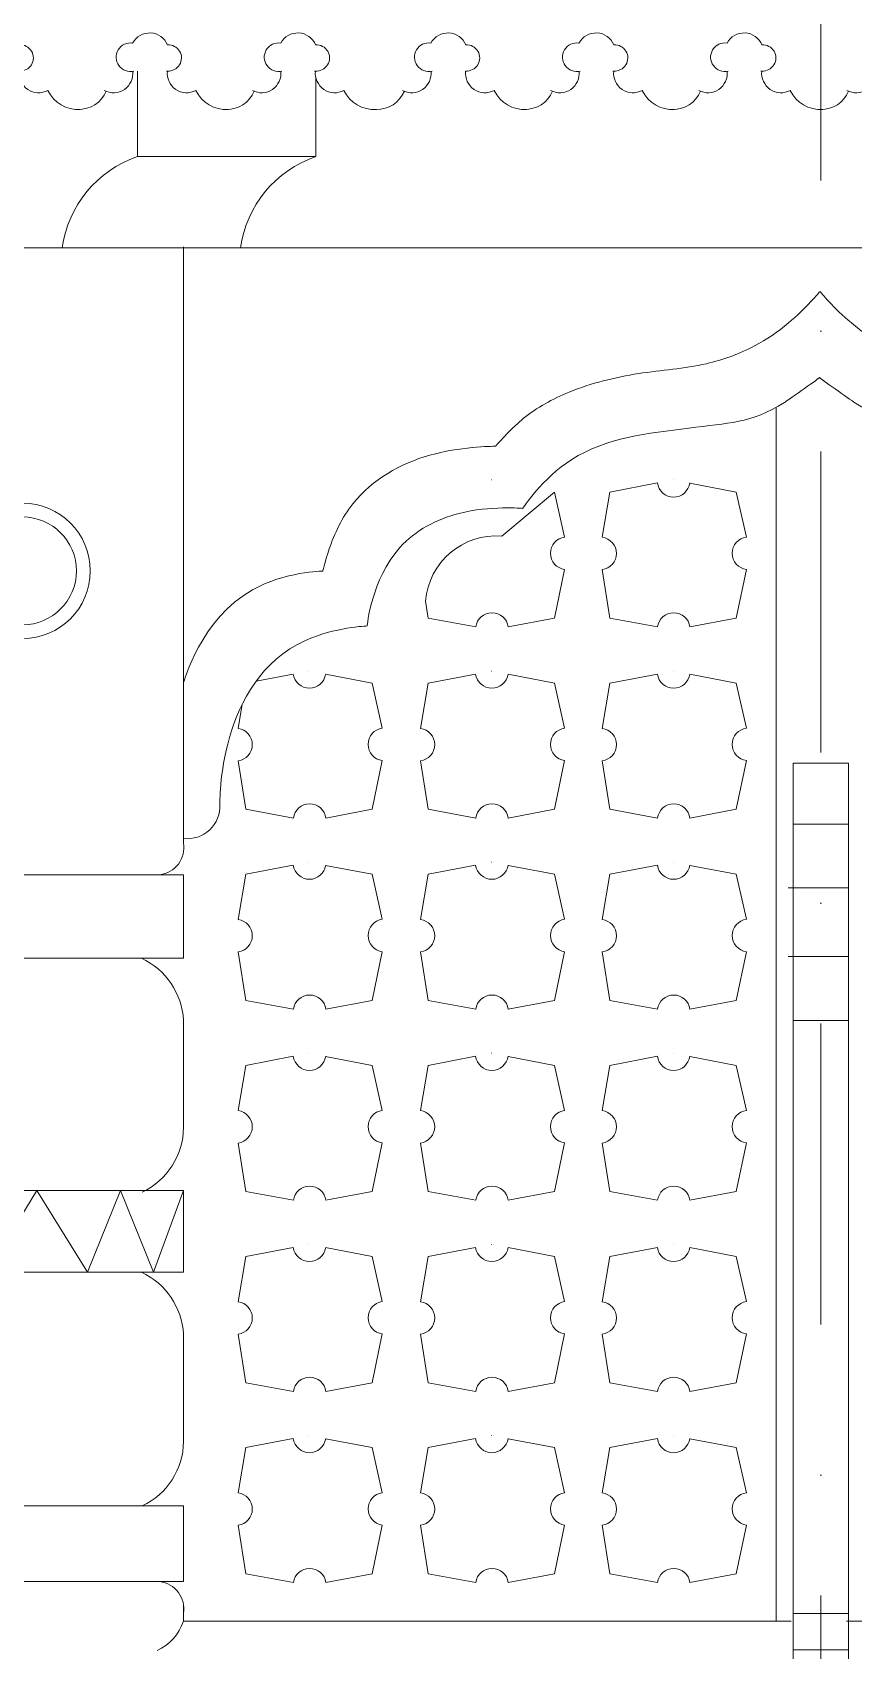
# Model space of a CAD drawing. Header units: millimetres. Extents: x 2399 to 111977, y 1313 to 59551.
# Drawn here: x 41961 to 42923, y 44664 to 46560 of the extents above; entities that cross this region are included whole.
import ezdxf

# ---------------------------------------------------------------- set-up
doc = ezdxf.new("R2010")
doc.units = ezdxf.units.MM
doc.linetypes.add('Штрихпунктирная', pattern=[670.277762, 352.777767, -176.388884, 0, -141.111112])
doc.layers.add('main line', color=7, linetype='Continuous', lineweight=13)

msp = doc.modelspace()

# ---------------------------------------------------------------- linework, layer by layer
at = {"layer": 'main line', "color": 7, "linetype": 'Штрихпунктирная', "lineweight": 13}
msp.add_line((42884.2044, 54113.2451), (42884.2044, 28718.316), dxfattribs=at)
at = {"layer": 'main line', "color": 7, "linetype": 'Continuous', "lineweight": 13}
for p, q in [((42083.8318, 46414.4103), (42083.8318, 46514.6325)), ((42292.7761, 46414.4103), (42292.7761, 46507.276)), ((42292.7761, 46414.4103), (42083.8318, 46414.4103)), ((45618.0583, 46307.3923), (40149.5606, 46307.3923)), ((42137.8894, 45609.7199), (42137.8894, 46308.781)), ((42832.0215, 46120.5498), (42832.0215, 44698.128)), ((42498.3408, 46035.5075), (42498.4197, 46035.4924)), ((42637.3273, 46021.3041), (42692.8027, 46031.972)), ((42711.1879, 46035.5075), (42711.2668, 46035.4924)), ((42730.7623, 46031.7514), (42785.2062, 46021.3041)), ((42510.7393, 45969.6959), (42572.3592, 46021.3041)), ((42572.3592, 46021.3041), (42584.2442, 45968.5115)), ((42637.3273, 46021.3041), (42628.2857, 45968.2916)), ((42785.2062, 46021.3041), (42797.0913, 45968.5115)), ((42584.2442, 45930.5208), (42572.3592, 45873.4252)), ((42628.2857, 45930.3009), (42637.3273, 45873.4252)), ((42797.0913, 45930.5208), (42785.2062, 45873.4252)), ((42421.2984, 45893.4404), (42424.4802, 45873.4252)), ((42424.4802, 45873.4252), (42480.1764, 45863.2566)), ((42518.1572, 45863.2325), (42572.3592, 45873.4252)), ((42637.3273, 45873.4252), (42693.0234, 45863.2566)), ((42731.0043, 45863.2325), (42785.2062, 45873.4252)), ((42222.8737, 45799.6301), (42266.3928, 45807.9989)), ((42284.778, 45811.5344), (42284.8569, 45811.5193)), ((42304.3525, 45807.7782), (42358.7964, 45797.331)), ((42424.4802, 45797.331), (42479.9556, 45807.9989)), ((42498.3408, 45811.5344), (42498.4197, 45811.5193)), ((42517.9153, 45807.7782), (42572.3592, 45797.331)), ((42637.3273, 45797.331), (42692.8027, 45807.9989)), ((42711.1879, 45811.5344), (42711.2668, 45811.5193)), ((42730.7623, 45807.7782), (42785.2062, 45797.331)), ((42358.7964, 45797.331), (42370.6814, 45744.5384)), ((42424.4802, 45797.331), (42415.4386, 45744.3185)), ((42572.3592, 45797.331), (42584.2442, 45744.5384)), ((42637.3273, 45797.331), (42628.2857, 45744.3185)), ((42785.2062, 45797.331), (42797.0913, 45744.5384)), ((42206.7376, 45772.8238), (42201.8758, 45744.3185)), ((42201.8758, 45706.3278), (42210.9175, 45649.452)), ((42370.6814, 45706.5477), (42358.7964, 45649.452)), ((42415.4386, 45706.3278), (42424.4802, 45649.452)), ((42584.2442, 45706.5477), (42572.3592, 45649.452)), ((42628.2857, 45706.3278), (42637.3273, 45649.452)), ((42797.0913, 45706.5477), (42785.2062, 45649.452)), ((42916.5533, 45703.6819), (42851.8555, 45703.6819)), ((42851.8555, 45703.6819), (42851.8555, 44321.258)), ((42916.5533, 44321.258), (42916.5533, 45703.6819)), ((42210.9175, 45649.452), (42266.6136, 45639.2834)), ((42304.5944, 45639.2594), (42358.7964, 45649.452)), ((42424.4802, 45649.452), (42480.1764, 45639.2834)), ((42518.1572, 45639.2594), (42572.3592, 45649.452)), ((42637.3273, 45649.452), (42693.0234, 45639.2834)), ((42731.0043, 45639.2594), (42785.2062, 45649.452)), ((42851.8555, 45632.249), (42916.5533, 45632.249)), ((41794.4564, 45572.78), (42137.8894, 45572.78)), ((42137.8894, 45474.8649), (42137.8894, 45572.78)), ((42210.9175, 45573.3578), (42201.8758, 45520.3454)), ((42210.9175, 45573.3578), (42266.3928, 45584.0258)), ((42284.778, 45587.5613), (42284.8569, 45587.5461)), ((42304.3525, 45583.8051), (42358.7964, 45573.3578)), ((42358.7964, 45573.3578), (42370.6814, 45520.5653)), ((42424.4802, 45573.3578), (42415.4386, 45520.3454)), ((42424.4802, 45573.3578), (42479.9556, 45584.0258)), ((42498.3408, 45587.5613), (42498.4197, 45587.5461)), ((42517.9153, 45583.8051), (42572.3592, 45573.3578)), ((42572.3592, 45573.3578), (42584.2442, 45520.5653)), ((42637.3273, 45573.3578), (42628.2857, 45520.3454)), ((42637.3273, 45573.3578), (42692.8027, 45584.0258)), ((42711.1879, 45587.5613), (42711.2668, 45587.5461)), ((42730.7623, 45583.8051), (42785.2062, 45573.3578)), ((42785.2062, 45573.3578), (42797.0913, 45520.5653)), ((42846.1805, 45557.2663), (42916.5533, 45557.2663)), ((42201.8758, 45482.3547), (42210.9175, 45425.4789)), ((42370.6814, 45482.5746), (42358.7964, 45425.4789)), ((42415.4386, 45482.3547), (42424.4802, 45425.4789)), ((42584.2442, 45482.5746), (42572.3592, 45425.4789)), ((42628.2857, 45482.3547), (42637.3273, 45425.4789)), ((42797.0913, 45482.5746), (42785.2062, 45425.4789)), ((42846.1805, 45476.8501), (42916.5533, 45476.8501)), ((41794.4564, 45474.8649), (42137.8894, 45474.8649)), ((42210.9175, 45425.4789), (42266.6136, 45415.3103)), ((42304.5944, 45415.2863), (42358.7964, 45425.4789)), ((42424.4802, 45425.4789), (42480.1764, 45415.3103)), ((42518.1572, 45415.2863), (42572.3592, 45425.4789)), ((42637.3273, 45425.4789), (42693.0234, 45415.3103)), ((42731.0043, 45415.2863), (42785.2062, 45425.4789)), ((42137.8894, 45276.5234), (42137.8894, 45402.3183)), ((42851.8555, 45401.8674), (42916.5533, 45401.8674)), ((42284.778, 45363.5882), (42284.8569, 45363.573)), ((42498.3408, 45363.5882), (42498.4197, 45363.573)), ((42711.1879, 45363.5882), (42711.2668, 45363.573)), ((42210.9175, 45349.3847), (42201.8758, 45296.3722)), ((42210.9175, 45349.3847), (42266.3928, 45360.0527)), ((42304.3525, 45359.832), (42358.7964, 45349.3847)), ((42358.7964, 45349.3847), (42370.6814, 45296.5921)), ((42424.4802, 45349.3847), (42415.4386, 45296.3722)), ((42424.4802, 45349.3847), (42479.9556, 45360.0527)), ((42517.9153, 45359.832), (42572.3592, 45349.3847)), ((42572.3592, 45349.3847), (42584.2442, 45296.5921)), ((42637.3273, 45349.3847), (42628.2857, 45296.3722)), ((42637.3273, 45349.3847), (42692.8027, 45360.0527)), ((42730.7623, 45359.832), (42785.2062, 45349.3847)), ((42785.2062, 45349.3847), (42797.0913, 45296.5921)), ((42201.8758, 45258.3815), (42210.9175, 45201.5058)), ((42370.6814, 45258.6014), (42358.7964, 45201.5058)), ((42415.4386, 45258.3815), (42424.4802, 45201.5058)), ((42584.2442, 45258.6014), (42572.3592, 45201.5058)), ((42628.2857, 45258.3815), (42637.3273, 45201.5058)), ((42797.0913, 45258.6014), (42785.2062, 45201.5058)), ((41794.4564, 45202.6349), (42137.8894, 45202.6349)), ((41907.5607, 45106.9526), (41966.1729, 45202.6349)), ((41966.1729, 45202.6349), (42025.3618, 45106.9526)), ((42025.3618, 45106.9526), (42064.1318, 45202.6349)), ((42064.1318, 45202.6349), (42102.9017, 45106.9526)), ((42102.9017, 45106.9526), (42137.8894, 45202.6349)), ((42137.8894, 45106.9526), (42137.8894, 45202.6349)), ((42210.9175, 45201.5058), (42266.6136, 45191.3372)), ((42304.5944, 45191.3131), (42358.7964, 45201.5058)), ((42424.4802, 45201.5058), (42480.1764, 45191.3372)), ((42518.1572, 45191.3131), (42572.3592, 45201.5058)), ((42637.3273, 45201.5058), (42693.0234, 45191.3372)), ((42731.0043, 45191.3131), (42785.2062, 45201.5058)), ((42210.9175, 45125.4116), (42266.3928, 45136.0795)), ((42284.778, 45139.615), (42284.8569, 45139.5999)), ((42304.3525, 45135.8589), (42358.7964, 45125.4116)), ((42424.4802, 45125.4116), (42479.9556, 45136.0795)), ((42498.3408, 45139.615), (42498.4197, 45139.5999)), ((42517.9153, 45135.8589), (42572.3592, 45125.4116)), ((42637.3273, 45125.4116), (42692.8027, 45136.0795)), ((42711.1879, 45139.615), (42711.2668, 45139.5999)), ((42730.7623, 45135.8589), (42785.2062, 45125.4116)), ((42210.9175, 45125.4116), (42201.8758, 45072.3991)), ((42358.7964, 45125.4116), (42370.6814, 45072.619)), ((42424.4802, 45125.4116), (42415.4386, 45072.3991)), ((42572.3592, 45125.4116), (42584.2442, 45072.619)), ((42637.3273, 45125.4116), (42628.2857, 45072.3991)), ((42785.2062, 45125.4116), (42797.0913, 45072.619)), ((41794.4564, 45106.9526), (42137.8894, 45106.9526)), ((42137.8894, 44908.6111), (42137.8894, 45034.406)), ((42201.8758, 45034.4084), (42210.9175, 44977.5327)), ((42370.6814, 45034.6283), (42358.7964, 44977.5327)), ((42415.4386, 45034.4084), (42424.4802, 44977.5327)), ((42584.2442, 45034.6283), (42572.3592, 44977.5327)), ((42628.2857, 45034.4084), (42637.3273, 44977.5327)), ((42797.0913, 45034.6283), (42785.2062, 44977.5327)), ((42210.9175, 44977.5327), (42266.6136, 44967.3641)), ((42304.5944, 44967.34), (42358.7964, 44977.5327)), ((42424.4802, 44977.5327), (42480.1764, 44967.3641)), ((42518.1572, 44967.34), (42572.3592, 44977.5327)), ((42637.3273, 44977.5327), (42693.0234, 44967.3641)), ((42731.0043, 44967.34), (42785.2062, 44977.5327)), ((42210.9175, 44901.4385), (42266.3928, 44912.1064)), ((42284.778, 44915.6419), (42284.8569, 44915.6268)), ((42304.3525, 44911.8857), (42358.7964, 44901.4385)), ((42424.4802, 44901.4385), (42479.9556, 44912.1064)), ((42498.3408, 44915.6419), (42498.4197, 44915.6268)), ((42517.9153, 44911.8857), (42572.3592, 44901.4385)), ((42637.3273, 44901.4385), (42692.8027, 44912.1064)), ((42711.1879, 44915.6419), (42711.2668, 44915.6268)), ((42730.7623, 44911.8857), (42785.2062, 44901.4385)), ((42210.9175, 44901.4385), (42201.8758, 44848.426)), ((42358.7964, 44901.4385), (42370.6814, 44848.6459)), ((42424.4802, 44901.4385), (42415.4386, 44848.426)), ((42572.3592, 44901.4385), (42584.2442, 44848.6459)), ((42637.3273, 44901.4385), (42628.2857, 44848.426)), ((42785.2062, 44901.4385), (42797.0913, 44848.6459)), ((41794.4564, 44833.0405), (42137.8894, 44833.0405)), ((42137.8894, 44744.3672), (42137.8894, 44833.0405)), ((42201.8758, 44810.4353), (42210.9175, 44753.5595)), ((42370.6814, 44810.6552), (42358.7964, 44753.5595)), ((42415.4386, 44810.4353), (42424.4802, 44753.5595)), ((42584.2442, 44810.6552), (42572.3592, 44753.5595)), ((42628.2857, 44810.4353), (42637.3273, 44753.5595)), ((42797.0913, 44810.6552), (42785.2062, 44753.5595)), ((41794.4564, 44744.3672), (42137.8894, 44744.3672)), ((42210.9175, 44753.5595), (42266.6136, 44743.391)), ((42304.5944, 44743.3669), (42358.7964, 44753.5595)), ((42424.4802, 44753.5595), (42480.1764, 44743.391)), ((42518.1572, 44743.3669), (42572.3592, 44753.5595)), ((42637.3273, 44753.5595), (42693.0234, 44743.391)), ((42731.0043, 44743.3669), (42785.2062, 44753.5595)), ((42137.8894, 44698.128), (42137.8894, 44717.7255)), ((42851.8555, 44707.195), (42916.5533, 44707.195)), ((42137.8894, 44698.128), (42849.5141, 44698.128)), ((42914.2119, 44698.128), (43628.5248, 44698.128)), ((42851.8555, 44664.6323), (42916.5533, 44664.6323))]:
    msp.add_line(p, q, dxfattribs=at)
at = {"layer": 'main line', "color": 7, "linetype": 'Continuous', "lineweight": 13, "flags": 128}
for points in [[(41906.2933, 46514.6325, -1.219803903), (41904.8628, 46547.3144, -0.63216014), (41945.8269, 46545.3161, -1.067465283), (41945.5921, 46514.6325, 0.60309642), (41978.9839, 46491.8662)], [(41906.2933, 46514.6325, -1.219803903), (41904.8628, 46547.3144, -0.63216014), (41945.8269, 46545.3161, -1.067465283), (41945.5921, 46514.6325, 0.60309642), (41978.9839, 46491.8662)], [(41906.2933, 46514.6325, -1.219803903), (41904.8628, 46547.3144, -0.63216014), (41945.8269, 46545.3161, -1.067465283), (41945.5921, 46514.6325, 0.60309642), (41978.9839, 46491.8662)], [(41906.2933, 46514.6325, -1.219803903), (41904.8628, 46547.3144, -0.63216014), (41945.8269, 46545.3161, -1.067465283), (41945.5921, 46514.6325, 0.60309642), (41978.9839, 46491.8662)], [(41906.2933, 46514.6325, -1.219803903), (41904.8628, 46547.3144, -0.63216014), (41945.8269, 46545.3161, -1.067465283), (41945.5921, 46514.6325, 0.60309642), (41978.9839, 46491.8662)], [(41906.2933, 46514.6325, -1.219803903), (41904.8628, 46547.3144, -0.63216014), (41945.8269, 46545.3161, -1.067465283), (41945.5921, 46514.6325, 0.60309642), (41978.9839, 46491.8662)], [(42079.7053, 46514.6325, -1.219803903), (42078.2748, 46547.3144, -0.63216014), (42119.2388, 46545.3161, -1.067465283), (42119.0041, 46514.6325, 0.60309642), (42152.3958, 46491.8662)], [(42079.7053, 46514.6325, -1.219803903), (42078.2748, 46547.3144, -0.63216014), (42119.2388, 46545.3161, -1.067465283), (42119.0041, 46514.6325, 0.60309642), (42152.3958, 46491.8662)], [(42079.7053, 46514.6325, -1.219803903), (42078.2748, 46547.3144, -0.63216014), (42119.2388, 46545.3161, -1.067465283), (42119.0041, 46514.6325, 0.60309642), (42152.3958, 46491.8662)], [(42079.7053, 46514.6325, -1.219803903), (42078.2748, 46547.3144, -0.63216014), (42119.2388, 46545.3161, -1.067465283), (42119.0041, 46514.6325, 0.60309642), (42152.3958, 46491.8662)], [(42079.7053, 46514.6325, -1.219803903), (42078.2748, 46547.3144, -0.63216014), (42119.2388, 46545.3161, -1.067465283), (42119.0041, 46514.6325, 0.60309642), (42152.3958, 46491.8662)], [(42079.7053, 46514.6325, -1.219803903), (42078.2748, 46547.3144, -0.63216014), (42119.2388, 46545.3161, -1.067465283), (42119.0041, 46514.6325, 0.60309642), (42152.3958, 46491.8662)], [(42253.1172, 46514.6325, -1.219803903), (42251.6868, 46547.3144, -0.63216014), (42292.6508, 46545.3161, -1.067465283), (42292.416, 46514.6325, 0.60309642), (42325.8078, 46491.8662)], [(42253.1172, 46514.6325, -1.219803903), (42251.6868, 46547.3144, -0.63216014), (42292.6508, 46545.3161, -1.067465283), (42292.416, 46514.6325, 0.60309642), (42325.8078, 46491.8662)], [(42253.1172, 46514.6325, -1.219803903), (42251.6868, 46547.3144, -0.63216014), (42292.6508, 46545.3161, -1.067465283), (42292.416, 46514.6325, 0.60309642), (42325.8078, 46491.8662)], [(42253.1172, 46514.6325, -1.219803903), (42251.6868, 46547.3144, -0.63216014), (42292.6508, 46545.3161, -1.067465283), (42292.416, 46514.6325, 0.60309642), (42325.8078, 46491.8662)], [(42253.1172, 46514.6325, -1.219803903), (42251.6868, 46547.3144, -0.63216014), (42292.6508, 46545.3161, -1.067465283), (42292.416, 46514.6325, 0.60309642), (42325.8078, 46491.8662)], [(42253.1172, 46514.6325, -1.219803903), (42251.6868, 46547.3144, -0.63216014), (42292.6508, 46545.3161, -1.067465283), (42292.416, 46514.6325, 0.60309642), (42325.8078, 46491.8662)], [(42428.9839, 46514.6325, -1.219803903), (42427.5535, 46547.3144, -0.63216014), (42468.5175, 46545.3161, -1.067465283), (42468.2827, 46514.6325, 0.60309642), (42501.6745, 46491.8662)], [(42428.9839, 46514.6325, -1.219803903), (42427.5535, 46547.3144, -0.63216014), (42468.5175, 46545.3161, -1.067465283), (42468.2827, 46514.6325, 0.60309642), (42501.6745, 46491.8662)], [(42428.9839, 46514.6325, -1.219803903), (42427.5535, 46547.3144, -0.63216014), (42468.5175, 46545.3161, -1.067465283), (42468.2827, 46514.6325, 0.60309642), (42501.6745, 46491.8662)], [(42428.9839, 46514.6325, -1.219803903), (42427.5535, 46547.3144, -0.63216014), (42468.5175, 46545.3161, -1.067465283), (42468.2827, 46514.6325, 0.60309642), (42501.6745, 46491.8662)], [(42428.9839, 46514.6325, -1.219803903), (42427.5535, 46547.3144, -0.63216014), (42468.5175, 46545.3161, -1.067465283), (42468.2827, 46514.6325, 0.60309642), (42501.6745, 46491.8662)], [(42428.9839, 46514.6325, -1.219803903), (42427.5535, 46547.3144, -0.63216014), (42468.5175, 46545.3161, -1.067465283), (42468.2827, 46514.6325, 0.60309642), (42501.6745, 46491.8662)], [(42602.3959, 46514.6325, -1.219803903), (42600.9654, 46547.3144, -0.63216014), (42641.9295, 46545.3161, -1.067465283), (42641.6947, 46514.6325, 0.60309642), (42675.0865, 46491.8662)], [(42602.3959, 46514.6325, -1.219803903), (42600.9654, 46547.3144, -0.63216014), (42641.9295, 46545.3161, -1.067465283), (42641.6947, 46514.6325, 0.60309642), (42675.0865, 46491.8662)], [(42602.3959, 46514.6325, -1.219803903), (42600.9654, 46547.3144, -0.63216014), (42641.9295, 46545.3161, -1.067465283), (42641.6947, 46514.6325, 0.60309642), (42675.0865, 46491.8662)], [(42602.3959, 46514.6325, -1.219803903), (42600.9654, 46547.3144, -0.63216014), (42641.9295, 46545.3161, -1.067465283), (42641.6947, 46514.6325, 0.60309642), (42675.0865, 46491.8662)], [(42602.3959, 46514.6325, -1.219803903), (42600.9654, 46547.3144, -0.63216014), (42641.9295, 46545.3161, -1.067465283), (42641.6947, 46514.6325, 0.60309642), (42675.0865, 46491.8662)], [(42602.3959, 46514.6325, -1.219803903), (42600.9654, 46547.3144, -0.63216014), (42641.9295, 46545.3161, -1.067465283), (42641.6947, 46514.6325, 0.60309642), (42675.0865, 46491.8662)], [(42775.8078, 46514.6325, -1.219803903), (42774.3774, 46547.3144, -0.63216014), (42815.3414, 46545.3161, -1.067465283), (42815.1067, 46514.6325, 0.60309642), (42848.4984, 46491.8662)], [(42775.8078, 46514.6325, -1.219803903), (42774.3774, 46547.3144, -0.63216014), (42815.3414, 46545.3161, -1.067465283), (42815.1067, 46514.6325, 0.60309642), (42848.4984, 46491.8662)], [(42775.8078, 46514.6325, -1.219803903), (42774.3774, 46547.3144, -0.63216014), (42815.3414, 46545.3161, -1.067465283), (42815.1067, 46514.6325, 0.60309642), (42848.4984, 46491.8662)], [(42775.8078, 46514.6325, -1.219803903), (42774.3774, 46547.3144, -0.63216014), (42815.3414, 46545.3161, -1.067465283), (42815.1067, 46514.6325, 0.60309642), (42848.4984, 46491.8662)], [(42775.8078, 46514.6325, -1.219803903), (42774.3774, 46547.3144, -0.63216014), (42815.3414, 46545.3161, -1.067465283), (42815.1067, 46514.6325, 0.60309642), (42848.4984, 46491.8662)], [(42775.8078, 46514.6325, -1.219803903), (42774.3774, 46547.3144, -0.63216014), (42815.3414, 46545.3161, -1.067465283), (42815.1067, 46514.6325, 0.60309642), (42848.4984, 46491.8662)], [(42078.5075, 46514.6325, -0.60309642), (42045.1158, 46491.8662)], [(42078.5075, 46514.6325, -0.60309642), (42045.1158, 46491.8662)], [(42078.5075, 46514.6325, -0.60309642), (42045.1158, 46491.8662)], [(42078.5075, 46514.6325, -0.60309642), (42045.1158, 46491.8662)], [(42078.5075, 46514.6325, -0.60309642), (42045.1158, 46491.8662)], [(42078.5075, 46514.6325, -0.60309642), (42045.1158, 46491.8662)], [(42117.8064, 46514.6325, 0.017938026), (42118.9777, 46514.3886)], [(42117.8064, 46514.6325, 0.017938026), (42118.9777, 46514.3886)], [(42117.8064, 46514.6325, 0.017938026), (42118.9777, 46514.3886)], [(42117.8064, 46514.6325, 0.017938026), (42118.9777, 46514.3886)], [(42117.8064, 46514.6325, 0.017938026), (42118.9777, 46514.3886)], [(42117.8064, 46514.6325, 0.017938026), (42118.9777, 46514.3886)], [(42251.9195, 46514.6325, -0.60309642), (42218.5277, 46491.8662)], [(42251.9195, 46514.6325, -0.60309642), (42218.5277, 46491.8662)], [(42251.9195, 46514.6325, -0.60309642), (42218.5277, 46491.8662)], [(42251.9195, 46514.6325, -0.60309642), (42218.5277, 46491.8662)], [(42251.9195, 46514.6325, -0.60309642), (42218.5277, 46491.8662)], [(42251.9195, 46514.6325, -0.60309642), (42218.5277, 46491.8662)], [(42291.2183, 46514.6325, 0.017938026), (42292.3897, 46514.3886)], [(42291.2183, 46514.6325, 0.017938026), (42292.3897, 46514.3886)], [(42291.2183, 46514.6325, 0.017938026), (42292.3897, 46514.3886)], [(42291.2183, 46514.6325, 0.017938026), (42292.3897, 46514.3886)], [(42291.2183, 46514.6325, 0.017938026), (42292.3897, 46514.3886)], [(42291.2183, 46514.6325, 0.017938026), (42292.3897, 46514.3886)], [(42427.7862, 46514.6325, -0.60309642), (42394.3944, 46491.8662)], [(42427.7862, 46514.6325, -0.60309642), (42394.3944, 46491.8662)], [(42427.7862, 46514.6325, -0.60309642), (42394.3944, 46491.8662)], [(42427.7862, 46514.6325, -0.60309642), (42394.3944, 46491.8662)], [(42427.7862, 46514.6325, -0.60309642), (42394.3944, 46491.8662)], [(42427.7862, 46514.6325, -0.60309642), (42394.3944, 46491.8662)], [(42601.1982, 46514.6325, -0.60309642), (42567.8064, 46491.8662)], [(42601.1982, 46514.6325, -0.60309642), (42567.8064, 46491.8662)], [(42601.1982, 46514.6325, -0.60309642), (42567.8064, 46491.8662)], [(42601.1982, 46514.6325, -0.60309642), (42567.8064, 46491.8662)], [(42601.1982, 46514.6325, -0.60309642), (42567.8064, 46491.8662)], [(42601.1982, 46514.6325, -0.60309642), (42567.8064, 46491.8662)], [(42640.497, 46514.6325, 0.017938026), (42641.6683, 46514.3886)], [(42640.497, 46514.6325, 0.017938026), (42641.6683, 46514.3886)], [(42640.497, 46514.6325, 0.017938026), (42641.6683, 46514.3886)], [(42640.497, 46514.6325, 0.017938026), (42641.6683, 46514.3886)], [(42640.497, 46514.6325, 0.017938026), (42641.6683, 46514.3886)], [(42640.497, 46514.6325, 0.017938026), (42641.6683, 46514.3886)], [(42774.6101, 46514.6325, -0.60309642), (42741.2184, 46491.8662)], [(42774.6101, 46514.6325, -0.60309642), (42741.2184, 46491.8662)], [(42774.6101, 46514.6325, -0.60309642), (42741.2184, 46491.8662)], [(42774.6101, 46514.6325, -0.60309642), (42741.2184, 46491.8662)], [(42774.6101, 46514.6325, -0.60309642), (42741.2184, 46491.8662)], [(42774.6101, 46514.6325, -0.60309642), (42741.2184, 46491.8662)], [(42813.909, 46514.6325, 0.017938026), (42815.0803, 46514.3886)], [(42813.909, 46514.6325, 0.017938026), (42815.0803, 46514.3886)], [(42813.909, 46514.6325, 0.017938026), (42815.0803, 46514.3886)], [(42813.909, 46514.6325, 0.017938026), (42815.0803, 46514.3886)], [(42813.909, 46514.6325, 0.017938026), (42815.0803, 46514.3886)], [(42813.909, 46514.6325, 0.017938026), (42815.0803, 46514.3886)], [(42948.0221, 46514.6325, -0.60309642), (42914.6303, 46491.8662)], [(42948.0221, 46514.6325, -0.60309642), (42914.6303, 46491.8662)], [(42948.0221, 46514.6325, -0.60309642), (42914.6303, 46491.8662)], [(42948.0221, 46514.6325, -0.60309642), (42914.6303, 46491.8662)], [(42948.0221, 46514.6325, -0.60309642), (42914.6303, 46491.8662)], [(42948.0221, 46514.6325, -0.60309642), (42914.6303, 46491.8662)], [(42016.9116, 46469.5227, -0.304535594), (41978.9839, 46491.8662)], [(42016.9116, 46469.5227, -0.304535594), (41978.9839, 46491.8662)], [(42016.9116, 46469.5227, -0.304535594), (41978.9839, 46491.8662)], [(42016.9116, 46469.5227, -0.304535594), (41978.9839, 46491.8662)], [(42016.9116, 46469.5227, -0.304535594), (41978.9839, 46491.8662)], [(42016.9116, 46469.5227, -0.304535594), (41978.9839, 46491.8662)], [(42047.2302, 46490.8813, -0.304535594), (42014.4568, 46469.5227)], [(42047.2302, 46490.8813, -0.304535594), (42014.4568, 46469.5227)], [(42047.2302, 46490.8813, -0.304535594), (42014.4568, 46469.5227)], [(42047.2302, 46490.8813, -0.304535594), (42014.4568, 46469.5227)], [(42047.2302, 46490.8813, -0.304535594), (42014.4568, 46469.5227)], [(42047.2302, 46490.8813, -0.304535594), (42014.4568, 46469.5227)], [(42190.3235, 46469.5227, -0.304535594), (42152.3958, 46491.8662)], [(42190.3235, 46469.5227, -0.304535594), (42152.3958, 46491.8662)], [(42190.3235, 46469.5227, -0.304535594), (42152.3958, 46491.8662)], [(42190.3235, 46469.5227, -0.304535594), (42152.3958, 46491.8662)], [(42190.3235, 46469.5227, -0.304535594), (42152.3958, 46491.8662)], [(42190.3235, 46469.5227, -0.304535594), (42152.3958, 46491.8662)], [(42220.6422, 46490.8813, -0.304535594), (42187.8688, 46469.5227)], [(42220.6422, 46490.8813, -0.304535594), (42187.8688, 46469.5227)], [(42220.6422, 46490.8813, -0.304535594), (42187.8688, 46469.5227)], [(42220.6422, 46490.8813, -0.304535594), (42187.8688, 46469.5227)], [(42220.6422, 46490.8813, -0.304535594), (42187.8688, 46469.5227)], [(42220.6422, 46490.8813, -0.304535594), (42187.8688, 46469.5227)], [(42363.7355, 46469.5227, -0.304535594), (42325.8078, 46491.8662)], [(42363.7355, 46469.5227, -0.304535594), (42325.8078, 46491.8662)], [(42363.7355, 46469.5227, -0.304535594), (42325.8078, 46491.8662)], [(42363.7355, 46469.5227, -0.304535594), (42325.8078, 46491.8662)], [(42363.7355, 46469.5227, -0.304535594), (42325.8078, 46491.8662)], [(42363.7355, 46469.5227, -0.304535594), (42325.8078, 46491.8662)], [(42396.5089, 46490.8813, -0.304535594), (42363.7355, 46469.5227)], [(42396.5089, 46490.8813, -0.304535594), (42363.7355, 46469.5227)], [(42396.5089, 46490.8813, -0.304535594), (42363.7355, 46469.5227)], [(42396.5089, 46490.8813, -0.304535594), (42363.7355, 46469.5227)], [(42396.5089, 46490.8813, -0.304535594), (42363.7355, 46469.5227)], [(42396.5089, 46490.8813, -0.304535594), (42363.7355, 46469.5227)], [(42539.6022, 46469.5227, -0.304535594), (42501.6745, 46491.8662)], [(42539.6022, 46469.5227, -0.304535594), (42501.6745, 46491.8662)], [(42539.6022, 46469.5227, -0.304535594), (42501.6745, 46491.8662)], [(42539.6022, 46469.5227, -0.304535594), (42501.6745, 46491.8662)], [(42539.6022, 46469.5227, -0.304535594), (42501.6745, 46491.8662)], [(42539.6022, 46469.5227, -0.304535594), (42501.6745, 46491.8662)], [(42569.9208, 46490.8813, -0.304535594), (42537.1475, 46469.5227)], [(42569.9208, 46490.8813, -0.304535594), (42537.1475, 46469.5227)], [(42569.9208, 46490.8813, -0.304535594), (42537.1475, 46469.5227)], [(42569.9208, 46490.8813, -0.304535594), (42537.1475, 46469.5227)], [(42569.9208, 46490.8813, -0.304535594), (42537.1475, 46469.5227)], [(42569.9208, 46490.8813, -0.304535594), (42537.1475, 46469.5227)], [(42713.0142, 46469.5227, -0.304535594), (42675.0865, 46491.8662)], [(42713.0142, 46469.5227, -0.304535594), (42675.0865, 46491.8662)], [(42713.0142, 46469.5227, -0.304535594), (42675.0865, 46491.8662)], [(42713.0142, 46469.5227, -0.304535594), (42675.0865, 46491.8662)], [(42713.0142, 46469.5227, -0.304535594), (42675.0865, 46491.8662)], [(42713.0142, 46469.5227, -0.304535594), (42675.0865, 46491.8662)], [(42743.3328, 46490.8813, -0.304535594), (42710.5594, 46469.5227)], [(42743.3328, 46490.8813, -0.304535594), (42710.5594, 46469.5227)], [(42743.3328, 46490.8813, -0.304535594), (42710.5594, 46469.5227)], [(42743.3328, 46490.8813, -0.304535594), (42710.5594, 46469.5227)], [(42743.3328, 46490.8813, -0.304535594), (42710.5594, 46469.5227)], [(42743.3328, 46490.8813, -0.304535594), (42710.5594, 46469.5227)], [(42886.4261, 46469.5227, -0.304535594), (42848.4984, 46491.8662)], [(42886.4261, 46469.5227, -0.304535594), (42848.4984, 46491.8662)], [(42886.4261, 46469.5227, -0.304535594), (42848.4984, 46491.8662)], [(42886.4261, 46469.5227, -0.304535594), (42848.4984, 46491.8662)], [(42886.4261, 46469.5227, -0.304535594), (42848.4984, 46491.8662)], [(42886.4261, 46469.5227, -0.304535594), (42848.4984, 46491.8662)], [(42916.7448, 46490.8813, -0.304535594), (42883.9714, 46469.5227)], [(42916.7448, 46490.8813, -0.304535594), (42883.9714, 46469.5227)], [(42916.7448, 46490.8813, -0.304535594), (42883.9714, 46469.5227)], [(42916.7448, 46490.8813, -0.304535594), (42883.9714, 46469.5227)], [(42916.7448, 46490.8813, -0.304535594), (42883.9714, 46469.5227)], [(42916.7448, 46490.8813, -0.304535594), (42883.9714, 46469.5227)]]:
    msp.add_lwpolyline(points, format="xyb", dxfattribs=at)
at = {"layer": 'main line', "color": 7, "linetype": 'Continuous', "lineweight": 13}
for radius in [79.3031, 63.1589]:
    msp.add_circle((41949.3785, 45928.8788), radius, dxfattribs=at)
for centre, radius, start, end in [((42126.7074, 46289.4625), 132.0994, 108.9395644, 172.1991711), ((42335.6517, 46289.4625), 132.0994, 108.9395644, 172.1991711), ((42711.798, 46034.53), 19.1668, 187.6696103, 352.3303897), ((42504.4377, 45886.5063), 83.428, 85.6681155, 175.2323398), ((42586.8022, 45949.5162), 19.1668, 97.6696103, 262.3303897), ((42625.7277, 45949.2962), 19.1668, 277.6696103, 82.3303897), ((42799.6493, 45949.5162), 19.1668, 97.6696103, 262.3303897), ((42499.1709, 45860.6084), 19.1668, 7.6696103, 172.3303897), ((42712.0179, 45860.6084), 19.1668, 7.6696103, 172.3303897), ((42285.3882, 45810.5569), 19.1668, 187.6696103, 352.3303897), ((42498.951, 45810.5569), 19.1668, 187.6696103, 352.3303897), ((42711.798, 45810.5569), 19.1668, 187.6696103, 352.3303897), ((42199.3178, 45725.3231), 19.1668, 277.6696103, 82.3303897), ((42373.2394, 45725.543), 19.1668, 97.6696103, 262.3303897), ((42412.8806, 45725.3231), 19.1668, 277.6696103, 82.3303897), ((42586.8022, 45725.543), 19.1668, 97.6696103, 262.3303897), ((42625.7277, 45725.3231), 19.1668, 277.6696103, 82.3303897), ((42799.6493, 45725.543), 19.1668, 97.6696103, 262.3303897), ((42142.4027, 45653.2459), 38.2071, 263.2159862, 3.1392096), ((42285.6081, 45636.6353), 19.1668, 7.6696103, 172.3303897), ((42499.1709, 45636.6353), 19.1668, 7.6696103, 172.3303897), ((42712.0179, 45636.6353), 19.1668, 7.6696103, 172.3303897), ((42106.279, 45604.5708), 32.027, 276.9625999, 9.2518112), ((42285.3882, 45586.5838), 19.1668, 187.6696103, 352.3303897), ((42498.951, 45586.5838), 19.1668, 187.6696103, 352.3303897), ((42711.798, 45586.5838), 19.1668, 187.6696103, 352.3303897), ((42199.3178, 45501.35), 19.1668, 277.6696103, 82.3303897), ((42373.2394, 45501.5699), 19.1668, 97.6696103, 262.3303897), ((42412.8806, 45501.35), 19.1668, 277.6696103, 82.3303897), ((42586.8022, 45501.5699), 19.1668, 97.6696103, 262.3303897), ((42625.7277, 45501.35), 19.1668, 277.6696103, 82.3303897), ((42799.6493, 45501.5699), 19.1668, 97.6696103, 262.3303897), ((42052.6327, 45397.4543), 85.3953, 3.2652668, 65.0258359), ((42285.6081, 45412.6622), 19.1668, 7.6696103, 172.3303897), ((42499.1709, 45412.6622), 19.1668, 7.6696103, 172.3303897), ((42712.0179, 45412.6622), 19.1668, 7.6696103, 172.3303897), ((42285.3882, 45362.6107), 19.1668, 187.6696103, 352.3303897), ((42498.951, 45362.6107), 19.1668, 187.6696103, 352.3303897), ((42711.798, 45362.6107), 19.1668, 187.6696103, 352.3303897), ((42199.3178, 45277.3769), 19.1668, 277.6696103, 82.3303897), ((42373.2394, 45277.5968), 19.1668, 97.6696103, 262.3303897), ((42412.8806, 45277.3769), 19.1668, 277.6696103, 82.3303897), ((42586.8022, 45277.5968), 19.1668, 97.6696103, 262.3303897), ((42625.7277, 45277.3769), 19.1668, 277.6696103, 82.3303897), ((42799.6493, 45277.5968), 19.1668, 97.6696103, 262.3303897), ((42053.4476, 45277.352), 84.4459, 295.2154069, 359.4377766), ((42285.6081, 45188.6891), 19.1668, 7.6696103, 172.3303897), ((42499.1709, 45188.6891), 19.1668, 7.6696103, 172.3303897), ((42712.0179, 45188.6891), 19.1668, 7.6696103, 172.3303897), ((42285.3882, 45138.6376), 19.1668, 187.6696103, 352.3303897), ((42498.951, 45138.6376), 19.1668, 187.6696103, 352.3303897), ((42711.798, 45138.6376), 19.1668, 187.6696103, 352.3303897), ((42052.6327, 45029.542), 85.3953, 3.2652668, 65.0258359), ((42199.3178, 45053.4038), 19.1668, 277.6696103, 82.3303897), ((42373.2394, 45053.6237), 19.1668, 97.6696103, 262.3303897), ((42412.8806, 45053.4038), 19.1668, 277.6696103, 82.3303897), ((42586.8022, 45053.6237), 19.1668, 97.6696103, 262.3303897), ((42625.7277, 45053.4038), 19.1668, 277.6696103, 82.3303897), ((42799.6493, 45053.6237), 19.1668, 97.6696103, 262.3303897), ((42285.6081, 44964.7159), 19.1668, 7.6696103, 172.3303897), ((42499.1709, 44964.7159), 19.1668, 7.6696103, 172.3303897), ((42712.0179, 44964.7159), 19.1668, 7.6696103, 172.3303897), ((42053.4476, 44909.4397), 84.4459, 295.2154069, 359.4377766), ((42285.3882, 44914.6644), 19.1668, 187.6696103, 352.3303897), ((42498.951, 44914.6644), 19.1668, 187.6696103, 352.3303897), ((42711.798, 44914.6644), 19.1668, 187.6696103, 352.3303897), ((42199.3178, 44829.4306), 19.1668, 277.6696103, 82.3303897), ((42373.2394, 44829.6505), 19.1668, 97.6696103, 262.3303897), ((42412.8806, 44829.4306), 19.1668, 277.6696103, 82.3303897), ((42586.8022, 44829.6505), 19.1668, 97.6696103, 262.3303897), ((42625.7277, 44829.4306), 19.1668, 277.6696103, 82.3303897), ((42799.6493, 44829.6505), 19.1668, 97.6696103, 262.3303897), ((42285.6081, 44740.7428), 19.1668, 7.6696103, 172.3303897), ((42499.1709, 44740.7428), 19.1668, 7.6696103, 172.3303897), ((42712.0179, 44740.7428), 19.1668, 7.6696103, 172.3303897), ((42106.279, 44712.5764), 32.027, 350.7481888, 83.0374001), ((42082.7186, 44716.3727), 58.1093, 294.60548, 341.7012136)]:
    msp.add_arc(centre, radius, start, end, dxfattribs=at)
for points, knots in [([(42883.2071, 46256.2064), (42883.2071, 46256.2064), (42866.3164, 46236.186), (42846.4016, 46219.401), (42834.1047, 46209.0366), (42820.767, 46199.9823), (42806.5381, 46192.4835), (42788.7638, 46183.1163), (42769.8294, 46176.1759), (42750.246, 46171.6871), (42724.2128, 46165.7198), (42697.4227, 46164.0997), (42671.0047, 46160.0865), (42643.0439, 46155.839), (42615.523, 46148.9357), (42589.3666, 46138.2117), (42570.1636, 46130.3386), (42551.855, 46120.3428), (42535.7624, 46107.2633), (42518.037, 46092.8566), (42503.4982, 46074.9991), (42503.4982, 46074.9991)], [0, 0, 0, 0, 1, 1, 1, 2, 2, 2, 3, 3, 3, 4, 4, 4, 5, 5, 5, 6, 6, 6, 7, 7, 7, 7]), ([(42883.2071, 46256.2064), (42883.2071, 46256.2064), (42900.0977, 46236.186), (42920.0125, 46219.401), (42932.3094, 46209.0366), (42945.6472, 46199.9823), (42959.876, 46192.4835), (42977.6504, 46183.1163), (42996.5848, 46176.1759), (43016.1682, 46171.6871), (43042.2013, 46165.7198), (43068.9915, 46164.0997), (43095.4094, 46160.0865), (43123.3702, 46155.839), (43150.8911, 46148.9357), (43177.0475, 46138.2117), (43196.2505, 46130.3386), (43214.5591, 46120.3428), (43230.6517, 46107.2633), (43248.3772, 46092.8566), (43262.9159, 46074.9991), (43262.9159, 46074.9991)], [0, 0, 0, 0, 1, 1, 1, 2, 2, 2, 3, 3, 3, 4, 4, 4, 5, 5, 5, 6, 6, 6, 7, 7, 7, 7]), ([(42882.8121, 46155.3639), (42879.3714, 46152.6867), (42843.2713, 46127.2056), (42841.6945, 46126.225), (42801.868, 46101.4561), (42776.2533, 46102.1893), (42729.4921, 46096.1604), (42681.9959, 46090.0368), (42632.7901, 46085.0493), (42592.6203, 46059.4858), (42558.1017, 46037.5185), (42535.1856, 46002.051), (42535.1856, 46002.051)], [0, 0, 0, 0, 1, 1, 1, 2, 2, 2, 3, 3, 3, 4, 4, 4, 4]), ([(42882.8121, 46155.3639), (42887.4649, 46151.687), (42922.749, 46126.674), (42924.7196, 46125.4485), (42964.5461, 46100.6796), (42990.1608, 46101.4128), (43036.9221, 46095.3839), (43084.4183, 46089.2603), (43133.6241, 46084.2728), (43173.7938, 46058.7093), (43208.3125, 46036.742), (43231.2285, 46001.2745), (43231.2285, 46001.2745)], [0, 0, 0, 0, 1, 1, 1, 2, 2, 2, 3, 3, 3, 4, 4, 4, 4]), ([(42503.4982, 46074.9991), (42503.4982, 46074.9991), (42467.5589, 46074.7468), (42432.9404, 46066.202), (42397.7465, 46057.5152), (42365.0458, 46039.9976), (42340.9732, 46013.1047), (42327.3957, 45997.9366), (42317.7992, 45979.8013), (42310.728, 45960.7185), (42304.921, 45945.0474), (42301.0551, 45928.7283), (42301.0551, 45928.7283)], [0, 0, 0, 0, 1, 1, 1, 2, 2, 2, 3, 3, 3, 4, 4, 4, 4]), ([(42535.1856, 46002.051), (42535.1856, 46002.051), (42496.9246, 46005.5621), (42460.5647, 45996.2162), (42434.2203, 45989.4447), (42409.5466, 45976.5493), (42391.4146, 45956.2924), (42357.6722, 45918.5956), (42353.0174, 45864.3705), (42353.0174, 45864.3705)], [0, 0, 0, 0, 1, 1, 1, 2, 2, 2, 3, 3, 3, 3]), ([(42301.0551, 45928.7283), (42301.0551, 45928.7283), (42256.0198, 45927.8196), (42218.5038, 45906.6088), (42158.3763, 45872.6138), (42137.8894, 45797.9606), (42137.8894, 45797.9606)], [0, 0, 0, 0, 1, 1, 1, 2, 2, 2, 2]), ([(42353.0174, 45864.3705), (42353.0174, 45864.3705), (42314.6765, 45862.7904), (42280.598, 45847.2843), (42177.0692, 45800.1777), (42180.5524, 45655.3382), (42180.5524, 45655.3382)], [0, 0, 0, 0, 1, 1, 1, 2, 2, 2, 2])]:
    msp.add_open_spline(points, degree=3, knots=knots, dxfattribs=at)

doc.saveas('drawing.dxf')
